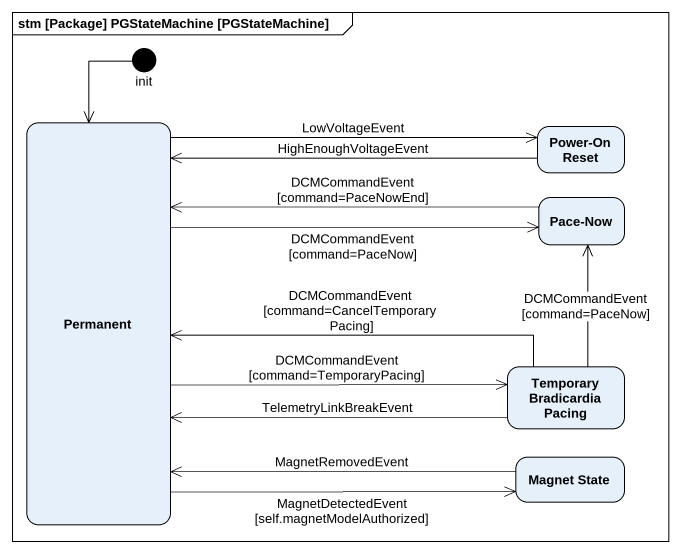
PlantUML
@startuml
mainframe stm [Package] PGStateMachine [PGStateMachine]
hide empty description
state init <<start>>
state Permanent
state "Power-On Reset" as Power_On_Reset
state "Pace-Now" as Pace_Now
state "Temporary Bradicardia Pacing" as Temporary_Bradicardia_Pacing
state "Magnet State" as Magnet_State
init --> Permanent
Permanent -right-> Power_On_Reset : LowVoltageEvent
Permanent -right-> Pace_Now : DCMCommandEvent [command=PaceNow]
Permanent -right-> Temporary_Bradicardia_Pacing : DCMCommandEvent [command=TemporaryPacing]
Permanent -right-> Magnet_State : MagnetDetectedEvent [self.magnetModelAuthorized]
Power_On_Reset -left-> Permanent : HighEnoughVoltageEvent
Pace_Now -left-> Permanent : DCMCommandEvent [command=PaceNowEnd]
Temporary_Bradicardia_Pacing -left-> Permanent : DCMCommandEvent [command=CancelTemporaryPacing]
Temporary_Bradicardia_Pacing -left-> Permanent : TelemetryLinkBreakEvent
Temporary_Bradicardia_Pacing -up-> Pace_Now : DCMCommandEvent [command=PaceNow]
Magnet_State -left-> Permanent : MagnetRemovedEvent
@enduml
